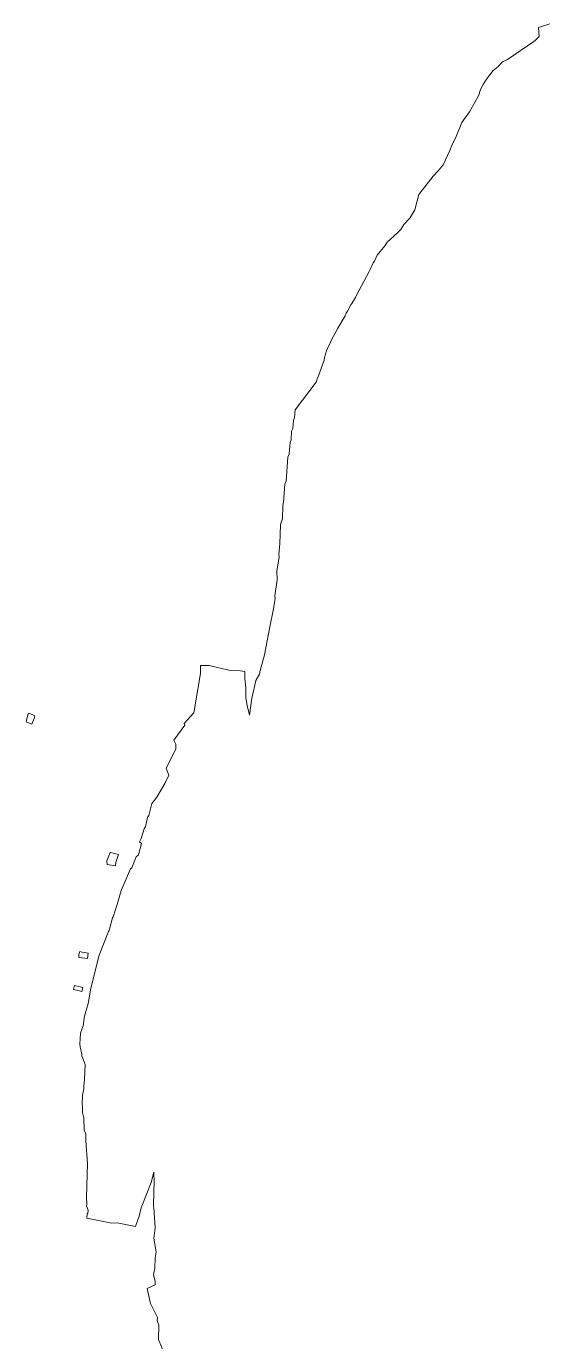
# Model space of a CAD drawing. Header units: metres. Extents: x 809241 to 811075, y 9156873 to 9158251.
# Drawn here: x 809451.1 to 809574, y 9157544.7 to 9157853.6 of the extents above; entities that cross this region are included whole.
import ezdxf

# ---------------------------------------------------------------- set-up
doc = ezdxf.new("R2010")
doc.units = ezdxf.units.M
doc.layers.add('C-TOPO-MAJR', color=9, linetype='Continuous')

msp = doc.modelspace()

# ---------------------------------------------------------------- linework, layer by layer
at = {"layer": 'C-TOPO-MAJR', "color": 9, "linetype": 'Continuous', "lineweight": 5, "elevation": 2740}
msp.add_lwpolyline([(809483.48, 9157541.75), (809482.14, 9157545.22), (809482.17, 9157548.57), (809481.81, 9157549.68), (809481.88, 9157550.32), (809480.2, 9157553.65), (809479.44, 9157557.14), (809481.29, 9157558.02), (809481.29, 9157558.83), (809480.91, 9157560.46), (809481.24, 9157561.88), (809481.29, 9157564.34), (809481.53, 9157565.77), (809481.03, 9157568.87), (809481.35, 9157571.44), (809481.01, 9157576.09), (809480.96, 9157576.39), (809481.02, 9157579.79), (809481.01, 9157579.98), (809481.13, 9157582), (809480.99, 9157584.45), (809480.38, 9157582.07), (809478.07, 9157576.1), (809477.57, 9157574.14), (809476.71, 9157571.73), (809472.4, 9157572.58), (809471.16, 9157572.51), (809465.28, 9157573.7), (809465.34, 9157574.7), (809465.54, 9157574.85), (809465.6, 9157575.58), (809465.21, 9157576.54), (809465.25, 9157576.98), (809465.2, 9157578.62), (809465.41, 9157586.51), (809465.03, 9157591.83), (809465.06, 9157593.46), (809464.62, 9157594.32), (809464.57, 9157597.23), (809464.23, 9157598.53), (809464.28, 9157600.02), (809464.21, 9157600.48), (809464.26, 9157602.54), (809464.6, 9157604.09), (809464.58, 9157604.67), (809464.7, 9157606.21), (809464.87, 9157609.8), (809464.13, 9157611.81), (809464.1, 9157612.17), (809463.7, 9157613.89), (809463.62, 9157614.63), (809463.78, 9157617.13), (809464.39, 9157618.84), (809464.73, 9157621.14), (809465.6, 9157624.07), (809466.22, 9157627.68), (809468.16, 9157635.42), (809470.34, 9157641), (809470.53, 9157641.26), (809470.64, 9157641.52), (809471.34, 9157644.21), (809471.44, 9157644.46), (809472.44, 9157647.36), (809473.32, 9157650.61), (809475.5, 9157655.72), (809475.86, 9157655.96), (809476.9, 9157658.53), (809477.45, 9157659), (809478.11, 9157661.69), (809477.62, 9157662.1), (809478.07, 9157662.83), (809478.76, 9157665.13), (809479.06, 9157665.55), (809479.54, 9157667.88), (809479.86, 9157668.28), (809480.53, 9157671.03), (809481.19, 9157671.83), (809481.68, 9157672.52), (809483.63, 9157675.79), (809484.51, 9157677.69), (809483.93, 9157679.35), (809486.21, 9157683.84), (809486.15, 9157685.02), (809485.72, 9157685.91), (809488.27, 9157689.44), (809488.16, 9157689.86), (809490.4, 9157692.36), (809491.95, 9157701.57), (809491.99, 9157703.46), (809493.99, 9157703.51), (809498.66, 9157702.41), (809500.8, 9157702.29), (809502.4, 9157702.06), (809502.35, 9157700.43), (809502.64, 9157698.22), (809502.6, 9157695.86), (809502.91, 9157694.11), (809503.5, 9157691.82), (809504.01, 9157695.8), (809504.51, 9157697.86), (809504.54, 9157698.13), (809504.97, 9157699.97), (809505.86, 9157701.46), (809505.99, 9157702.32), (809506.98, 9157705.97), (809508.24, 9157712.58), (809509.13, 9157716.78), (809509.33, 9157718.29), (809509.54, 9157719.11), (809509.43, 9157719.86), (809510, 9157723.59), (809509.9, 9157725.65), (809510.42, 9157728.97), (809510.37, 9157729.56), (809510.62, 9157732.17), (809510.73, 9157736.4), (809510.91, 9157737.12), (809511.24, 9157737.91), (809511.28, 9157741.09), (809511.49, 9157741.83), (809511.77, 9157746.08), (809512.06, 9157746.78), (809512.5, 9157752.38), (809512.77, 9157753.14), (809512.93, 9157755.11), (809513.04, 9157755.82), (809513.26, 9157756.5), (809513.36, 9157758.5), (809513.68, 9157759.17), (809513.83, 9157761), (809514.01, 9157761.72), (809514.22, 9157763.51), (809519.11, 9157770), (809519.32, 9157770.53), (809519.36, 9157770.8), (809519.7, 9157771.54), (809521, 9157775.19), (809521.08, 9157775.8), (809521.55, 9157777.42), (809521.83, 9157777.95), (809522.93, 9157780.45), (809523.58, 9157781.5), (809524.19, 9157782.71), (809525.95, 9157785.63), (809526.17, 9157786.2), (809526.5, 9157786.68), (809527.31, 9157788.16), (809527.54, 9157788.48), (809528.38, 9157789.87), (809528.54, 9157790.28), (809531.56, 9157796.02), (809531.85, 9157796.48), (809532.55, 9157798.02), (809532.82, 9157798.47), (809533.48, 9157799.86), (809535.29, 9157802.06), (809535.84, 9157802.93), (809538.27, 9157805.08), (809539.04, 9157805.88), (809539.71, 9157807.02), (809541.15, 9157808.54), (809542.29, 9157810.53), (809543.24, 9157814.12), (809544.13, 9157815.21), (809546.63, 9157818.43), (809547.8, 9157819.63), (809548.92, 9157821.08), (809550.52, 9157824.43), (809551.04, 9157825.83), (809551.84, 9157827.3), (809553.35, 9157830.98), (809555.12, 9157833.48), (809557.26, 9157837.29), (809557.73, 9157838.79), (809558.35, 9157839.95), (809559.13, 9157841.16), (809560.72, 9157843.23), (809561.86, 9157844.17), (809562.89, 9157845.29), (809564.04, 9157845.83), (809570.22, 9157850.01), (809570.53, 9157850.26), (809570.72, 9157850.45), (809571.06, 9157850.74), (809571.46, 9157851.23), (809571.37, 9157853.29), (809573.97, 9157854.19)], dxfattribs=at)
for points in [[(809451.07, 9157690.26), (809452.4, 9157689.73), (809452.88, 9157691), (809453.05, 9157691.64), (809451.89, 9157692.21), (809451.67, 9157692.28), (809451.52, 9157692.24), (809451.1, 9157690.56), (809451.07, 9157690.26)], [(809469.97, 9157657.57), (809469.96, 9157657.55), (809470.04, 9157656.78), (809472.03, 9157656.43), (809472.08, 9157657.19), (809472.72, 9157659.06), (809470.84, 9157659.57), (809470.78, 9157659.58), (809469.97, 9157657.57)], [(809463.39, 9157635.59), (809463.42, 9157634.91), (809465.42, 9157634.68), (809465.48, 9157635.25), (809465.51, 9157635.37), (809465.57, 9157635.94), (809464.15, 9157636.12), (809463.6, 9157636.3), (809463.4, 9157635.6), (809463.39, 9157635.59)], [(809462.18, 9157627.35), (809462.51, 9157627.3), (809464.13, 9157626.91), (809464.21, 9157627.16), (809464.35, 9157627.83), (809462.41, 9157628.29), (809462.23, 9157627.73), (809462.18, 9157627.35)]]:
    msp.add_lwpolyline(points, close=True, dxfattribs=at)

doc.saveas('drawing.dxf')
